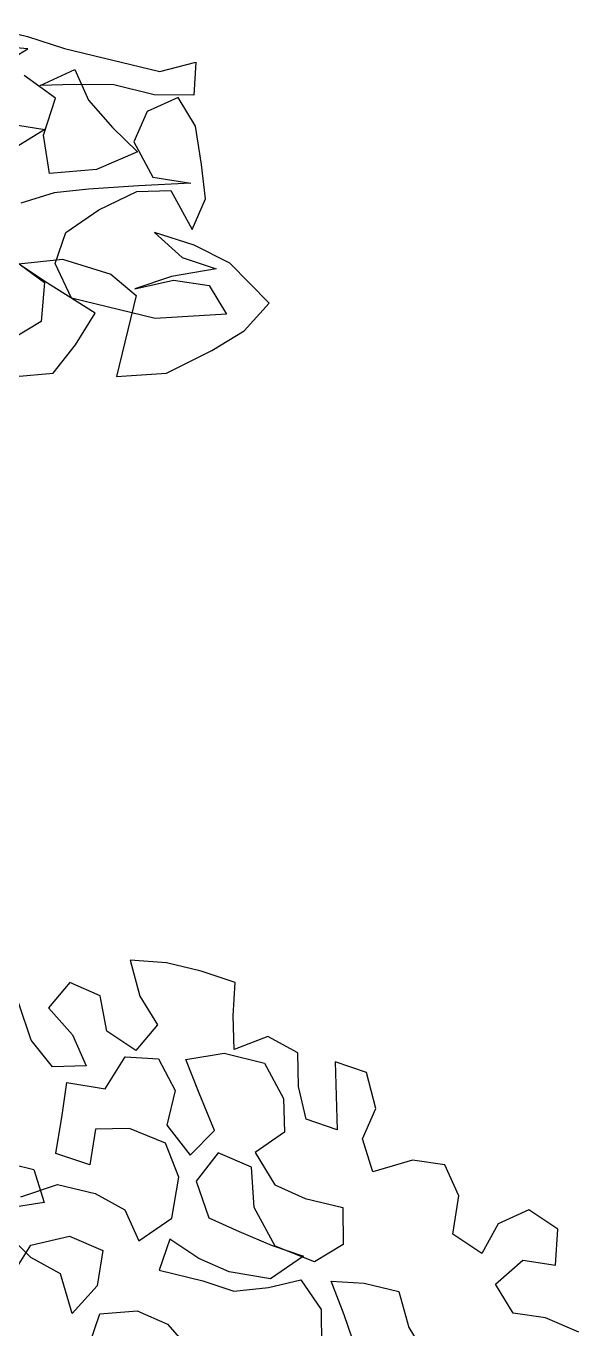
# Model space of a CAD drawing. Header units: inches. Extents: x 350994 to 353538, y 1581369 to 1583842.
# Drawn here: x 351540.267 to 351540.57, y 1583104.479 to 1583105.192 of the extents above; entities that cross this region are included whole.
import ezdxf

# ---------------------------------------------------------------- set-up
doc = ezdxf.new("R2010")
doc.units = ezdxf.units.IN
doc.header["$MEASUREMENT"] = 0
doc.linetypes.add('1', pattern=[0])
doc.layers.add('TREE', color=81, linetype='1')

# ---------------------------------------------------------------- blocks, each defined once
blk = doc.blocks.new('TREE_4')
at = {"color": 94}
for points in [[(1493.1, 7941.2), (1536.5, 7941.1), (1574.1, 7938.2), (1669.5, 7938.1), (1701.3, 7955.4), (1707.1, 7923.6), (1669.5, 7915), (1629, 7915), (1591.4, 7906.4), (1559.6, 7897.7), (1588.5, 7920.8), (1608.7, 7894.8), (1637.6, 7874.5), (1666.5, 7857.2), (1631.8, 7831.2), (1588.4, 7816.8), (1574, 7851.5), (1576.9, 7889.1), (1542.3, 7903.5)], [(1539.3, 7854.4), (1574, 7857.3), (1550.9, 7834.1)], [(1516.2, 7906.5), (1539.4, 7929.6), (1501.8, 7923.8)], [(1539.2, 7741.6), (1608.6, 7712.7), (1614.3, 7675.1), (1591.2, 7652)], [(1602.7, 7617.2), (1637.4, 7628.8), (1651.9, 7660.6), (1663.5, 7695.3), (1611.5, 7712.7), (1579.7, 7724.2), (1620.2, 7738.7), (1669.3, 7735.7), (1698.2, 7721.2), (1698.1, 7640.3), (1744.4, 7654.7), (1782, 7686.5), (1808.1, 7712.5), (1825.5, 7744.3), (1779.2, 7773.2), (1741.6, 7781.9), (1701.2, 7784.9), (1733, 7767.5), (1767.6, 7764.6), (1727.2, 7747.2), (1695.3, 7727), (1730, 7744.3), (1764.7, 7747.2), (1787.8, 7724.1), (1721.3, 7703.9), (1637.5, 7704), (1614.4, 7732.9), (1617.3, 7764.7), (1643.3, 7793.6), (1675.2, 7819.6), (1707, 7828.2), (1735.9, 7796.4), (1741.7, 7828.2), (1730.1, 7860), (1715.7, 7894.7), (1692.6, 7917.9), (1666.6, 7897.6), (1660.8, 7865.8), (1686.8, 7836.9), (1724.3, 7839.8), (1675.2, 7825.4), (1628.9, 7810.9), (1597.1, 7799.4), (1568.2, 7782.1)], [(1892.9, 6718.6), (1895.8, 6750.4), (1930.5, 6761.9), (1962.3, 6756.1), (1991.2, 6735.8)], [(2352.7, 6842.5), (2318, 6848.3), (2286.2, 6845.4), (2263.1, 6868.6), (2283.4, 6897.5), (2315.2, 6900.3), (2309.4, 6935), (2277.6, 6946.6), (2251.6, 6926.4), (2242.9, 6894.6), (2211.1, 6906.2), (2208.2, 6943.8), (2188, 6969.8), (2156.2, 6967), (2121.5, 6946.8), (2104.2, 6975.7), (2110, 7007.5), (2092.7, 7039.3), (2060.9, 7042.2), (2078.2, 6978.6), (2046.3, 6981.5), (2031.9, 7010.5), (2023.3, 7042.3), (1991.5, 7051), (1962.5, 7030.8), (1953.9, 7062.6), (1948.1, 7094.4), (1913.5, 7097.3), (1878.8, 7097.3), (1844.1, 7091.6), (1861.4, 7059.8), (1884.5, 7036.6), (1870, 7007.7), (1838.2, 7019.3), (1823.8, 7051.1), (1792, 7056.9), (1777.5, 7028), (1806.4, 7007.8), (1826.6, 6981.7), (1794.8, 6973.1), (1768.8, 6993.4), (1748.6, 7025.2)], [(1757.1, 6871.9), (1800.5, 6871.9), (1817.8, 6843), (1783.1, 6828.5)], [(1803.3, 6764.9), (1814.9, 6799.6), (1849.6, 6816.9), (1884.3, 6811.1), (1887.1, 6776.4), (1869.8, 6744.6), (1849.6, 6779.3), (1817.8, 6788), (1788.9, 6805.4)], [(1794.7, 6843), (1826.5, 6863.2), (1864.1, 6863.2), (1895.9, 6854.5), (1916.1, 6828.4), (1942.1, 6857.3), (1939.3, 6897.8), (1919.1, 6926.7), (1881.5, 6932.5), (1849.7, 6923.9), (1852.5, 6889.2), (1817.9, 6892.1), (1815, 6929.7), (1812.1, 6961.5), (1849.7, 6964.4), (1861.3, 6999.1), (1893.1, 7004.8), (1916.2, 6978.8), (1916.2, 6944.1), (1945.1, 6920.9), (1962.5, 6949.8), (1939.4, 6981.6), (1919.2, 7010.6), (1953.9, 7025), (1994.3, 7025), (2020.3, 6996), (2029, 6964.2), (2005.8, 6938.2), (2031.8, 6912.2), (2063.6, 6906.3), (2101.2, 6906.3), (2109.9, 6871.6), (2086.7, 6848.5), (2046.2, 6854.3), (2017.3, 6886.2), (2005.8, 6923.7), (1971.1, 6929.6), (1956.6, 6897.8), (1976.9, 6865.9), (2008.7, 6860.1), (2043.3, 6854.3), (2075.1, 6851.4), (2049.1, 6822.5), (2008.6, 6819.7), (1976.8, 6825.5), (1945, 6837.1), (1942.1, 6805.3), (1985.5, 6805.2), (2017.3, 6802.3), (2049.1, 6813.8), (2078, 6828.3), (2104, 6805.1), (2112.7, 6770.4)], [(2147.4, 6773.3), (2127.1, 6805.1), (2106.9, 6834), (2138.7, 6839.8), (2173.4, 6839.7), (2190.8, 6807.9), (2216.8, 6781.9)]]:
    blk.add_lwpolyline(points, dxfattribs=at)

msp = doc.modelspace()

# ---------------------------------------------------------------- block references
at = {"layer": 'TREE', "lineweight": 5, "xscale": 0.0005632341247466223, "yscale": 0.0005632341529917539, "zscale": 0.0005632341444477617, "rotation": 346.4411541233163}
msp.add_blockref('TREE_4', (351538.37786, 1583101.04121), dxfattribs=at)

doc.saveas('drawing.dxf')
